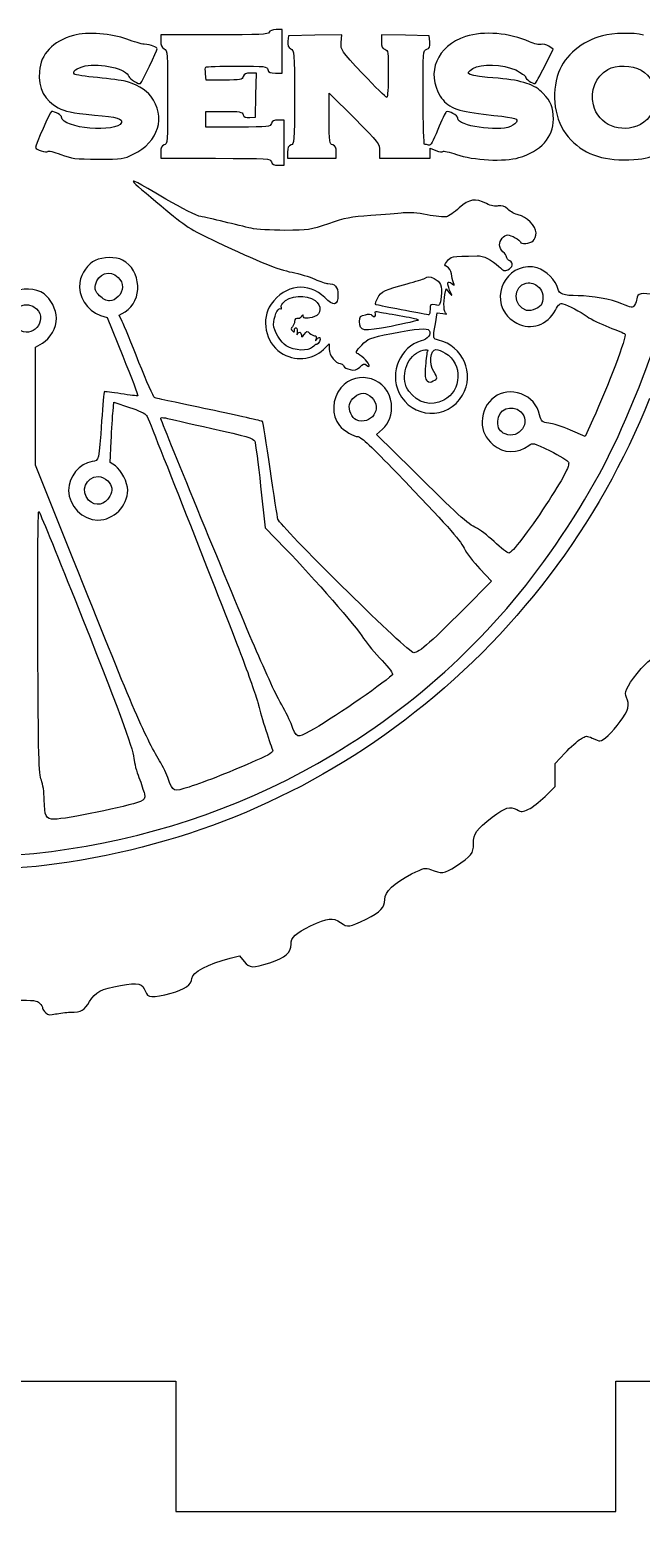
# Model space of a CAD drawing. Extents: x 12 to 317, y 11 to 186.
# Drawn here: x 170.15 to 184.26, y 100.27 to 134.41 of the extents above; entities that cross this region are included whole.
import ezdxf

# ---------------------------------------------------------------- set-up
doc = ezdxf.new("R2010")
doc.units = 0
doc.layers.get('0').update_dxf_attribs({"linetype": 'CONTINUOUS'})

msp = doc.modelspace()

# ---------------------------------------------------------------- linework, layer by layer
at = {"color": 0}
for p, q in [((174.414732, 134.288727), (173.176531, 134.288727)), ((173.176531, 134.288727), (173.176531, 134.148478)), ((175.981517, 134.408941), (175.841267, 134.408941)), ((175.981517, 133.908051), (175.981517, 134.408941)), ((176.121766, 134.268692), (176.109745, 134.140463)), ((176.734856, 134.280713), (176.121766, 134.268692)), ((177.351953, 134.292735), (176.734856, 134.280713)), ((177.339932, 134.112414), (177.351953, 134.292735)), ((178.81856, 134.280713), (178.265577, 134.292735)), ((178.265577, 134.292735), (178.265577, 134.132449)), ((179.367535, 134.268692), (178.81856, 134.280713)), ((179.379557, 134.124435), (179.367535, 134.268692)), ((175.981517, 133.40716), (175.981517, 133.908051)), ((182.032271, 133.563438), (182.22862, 133.960143)), ((182.22862, 133.960143), (182.128442, 134.028264)), ((174.226398, 133.246876), (174.210369, 133.387125)), ((174.639131, 133.246876), (174.226398, 133.246876)), ((175.384455, 133.40716), (175.244206, 133.40716)), ((175.372434, 132.902263), (175.384455, 133.40716)), ((175.825239, 133.40716), (175.981517, 133.40716)), ((175.360413, 132.393359), (175.372434, 132.902263)), ((177.06344, 132.361301), (177.06344, 132.946341)), ((177.06344, 132.946341), (177.644472, 132.365308)), ((174.218383, 132.345273), (174.218383, 132.525594)), ((174.218383, 132.525594), (174.635124, 132.525594)), ((174.218383, 132.164953), (174.218383, 132.345273)), ((174.963708, 132.164953), (174.218383, 132.164953)), ((175.232185, 132.385344), (175.360413, 132.393359)), ((176.021588, 132.325237), (175.885346, 132.325237)), ((176.021588, 131.804312), (176.021588, 132.325237)), ((176.021588, 131.283385), (176.021588, 131.804312)), ((173.176531, 131.587927), (173.176531, 131.443671)), ((173.176531, 131.443671), (174.442782, 131.443671)), ((176.101731, 131.587927), (176.101731, 131.443671)), ((176.101731, 131.443671), (176.662728, 131.443671)), ((176.662728, 131.443671), (177.223725, 131.443671)), ((177.223725, 131.443671), (177.223725, 131.587927)), ((178.225505, 131.615976), (178.225505, 131.443671)), ((178.225505, 131.443671), (178.806538, 131.443671)), ((178.806538, 131.443671), (179.387571, 131.443671)), ((179.387571, 131.559877), (179.387571, 131.680091)), ((179.387571, 131.680091), (179.523813, 131.623991)), ((179.387571, 131.443671), (179.387571, 131.559877)), ((175.885346, 131.283385), (176.021588, 131.283385)), ((179.732184, 128.310101), (179.756226, 128.434322)), ((179.756226, 128.434322), (179.832361, 128.346165)), ((171.790067, 127.825239), (171.942338, 127.773146)), ((171.942338, 127.773146), (172.302979, 126.883565)), ((172.214822, 127.829246), (172.355071, 127.909389)), ((172.290958, 127.684989), (172.214822, 127.829246)), ((179.511792, 127.62889), (179.55587, 127.885346)), ((179.55587, 127.885346), (179.684098, 127.86531)), ((170.291403, 127.095942), (170.447681, 127.184099)), ((170.291403, 125.733521), (170.291403, 127.095942)), ((176.927198, 127.039843), (177.06344, 127.172078)), ((177.06344, 127.172078), (177.06344, 127.04385)), ((170.291403, 124.3711), (170.291403, 125.733521)), ((172.07858, 125.621322), (172.098616, 125.825685)), ((172.098616, 125.825685), (172.459257, 125.705471)), ((183.142244, 125.424972), (182.961924, 125.036282)), ((178.153377, 125.084368), (178.28962, 125.200574)), ((178.982851, 124.262907), (178.153377, 125.084368)), ((182.961924, 125.036282), (182.625326, 125.180539)), ((172.014466, 124.43922), (172.034501, 124.924082)), ((171.148928, 122.227289), (170.291403, 124.3711)), ((172.130672, 124.355071), (172.014466, 124.43922)), ((175.480626, 123.890245), (175.588819, 122.928536)), ((175.588819, 122.928536), (176.057652, 122.447681)), ((180.537615, 121.982855), (180.806092, 121.702356)), ((180.806092, 121.702356), (180.164953, 121.05721)), ((182.272699, 117.502892), (182.501105, 117.743319)), ((182.272699, 117.238422), (182.272699, 117.502892)), ((182.272699, 116.969945), (182.272699, 117.238422)), ((182.040286, 116.741539), (182.272699, 116.969945)), ((174.775373, 113.014915), (174.991758, 113.067008)), ((174.991758, 113.067008), (175.09995, 112.93878))]:
    msp.add_line(p, q, dxfattribs=at)
at = {"color": 7}
for p, q in [((163.673431, 103.268968), (173.523357, 103.268968)), ((173.523357, 103.268968), (173.523357, 100.26899)), ((183.673283, 100.26899), (183.673283, 103.268968)), ((183.673283, 103.268968), (200.023161, 103.268968)), ((173.523357, 100.26899), (183.673283, 100.26899))]:
    msp.add_line(p, q, dxfattribs=at)
at = {"color": 0}
for points in [[(171.168963, 134.276706), (170.684101, 134.140463), (170.40761, 133.847944), (170.37956, 133.447231)], [(172.395142, 134.188549), (172.058544, 134.320784), (171.473505, 134.360855), (171.168963, 134.276706)], [(172.795855, 134.072343), (172.731741, 134.07635), (172.55142, 134.128442), (172.395142, 134.188549)], [(175.676976, 134.348834), (175.65694, 134.296741), (175.47662, 134.288727), (174.414732, 134.288727)], [(175.841267, 134.408941), (175.753111, 134.408941), (175.688997, 134.384898), (175.676976, 134.348834)], [(180.205023, 134.248656), (179.551863, 134.040286), (179.287393, 133.411167), (179.623991, 132.87822)], [(181.683652, 134.128442), (181.214818, 134.336813), (180.633786, 134.384898), (180.205023, 134.248656)], [(183.366643, 134.268692), (182.881782, 134.136457), (182.505112, 133.823901), (182.352841, 133.419181)], [(184.312324, 134.28472), (184.063882, 134.344827), (183.615085, 134.332805), (183.366643, 134.268692)], [(172.711705, 133.17074), (172.747769, 133.210812), (173.096389, 133.932094), (173.096389, 133.96415)], [(173.096389, 133.96415), (173.096389, 134.012236), (172.956139, 134.060321), (172.795855, 134.072343)], [(173.176531, 134.148478), (173.176531, 134.052307), (173.200574, 134.000214), (173.256674, 133.968158)], [(173.256674, 133.968158), (173.332809, 133.928086), (173.336816, 133.884008), (173.336816, 132.850171)], [(176.109745, 134.140463), (176.101731, 134.044292), (176.117759, 134.004222), (176.177866, 133.968158)], [(176.177866, 133.968158), (176.258009, 133.928086), (176.262015, 133.896029), (176.262015, 132.850171)], [(177.840822, 133.391132), (177.32791, 133.932094), (177.32791, 133.932094), (177.339932, 134.112414)], [(178.265577, 134.132449), (178.265577, 134.012236), (178.281605, 133.972164), (178.345719, 133.956136)], [(178.345719, 133.956136), (178.421855, 133.9361), (178.425861, 133.900036), (178.425861, 133.391132)], [(179.227286, 132.850171), (179.227286, 133.912057), (179.227286, 133.9361), (179.311436, 133.956136)], [(179.311436, 133.956136), (179.375549, 133.976172), (179.387571, 134.004222), (179.379557, 134.124435)], [(181.952129, 134.068335), (181.908051, 134.056314), (181.787837, 134.080357), (181.683652, 134.128442)], [(182.128442, 134.028264), (182.072343, 134.064329), (181.996207, 134.080357), (181.952129, 134.068335)], [(171.188998, 133.379111), (171.124885, 133.443224), (171.22907, 133.523367), (171.433433, 133.571453)], [(171.433433, 133.571453), (171.78606, 133.651595), (172.395142, 133.503331), (172.443228, 133.331025)], [(174.210369, 133.387125), (174.202355, 133.467267), (174.202355, 133.539395), (174.214376, 133.54741)], [(174.214376, 133.54741), (174.22239, 133.559431), (174.546967, 133.567445), (174.931651, 133.567445)], [(174.931651, 133.567445), (175.592826, 133.567445), (175.62889, 133.563438), (175.648925, 133.487303)], [(175.648925, 133.487303), (175.664954, 133.423189), (175.705026, 133.40716), (175.825239, 133.40716)], [(180.96237, 133.286946), (180.221052, 133.351061), (180.164953, 133.375103), (180.37733, 133.515352)], [(180.37733, 133.515352), (180.55765, 133.631559), (181.070562, 133.611523), (181.363082, 133.479288)], [(181.81188, 133.166733), (181.823901, 133.166733), (181.920072, 133.347053), (182.032271, 133.563438)], [(183.154266, 132.677864), (183.07813, 133.006448), (183.202351, 133.314996), (183.490864, 133.49131)], [(183.490864, 133.49131), (183.671184, 133.599502), (184.047854, 133.595495), (184.256224, 133.475282)], [(170.37956, 133.447231), (170.35151, 133.05854), (170.503781, 132.762014), (170.808322, 132.609743)], [(171.721946, 133.302975), (171.441447, 133.331025), (171.20102, 133.367089), (171.188998, 133.379111)], [(172.355071, 133.222833), (172.28695, 133.238861), (172.002445, 133.274925), (171.721946, 133.302975)], [(172.948125, 132.87822), (172.847947, 133.014462), (172.563442, 133.178754), (172.355071, 133.222833)], [(172.443228, 133.331025), (172.459257, 133.262904), (172.675641, 133.134676), (172.711705, 133.17074)], [(175.079915, 133.327018), (175.055872, 133.25489), (175.019808, 133.246876), (174.639131, 133.246876)], [(175.244206, 133.40716), (175.140021, 133.40716), (175.09995, 133.387125), (175.079915, 133.327018)], [(178.389797, 132.846163), (178.369762, 132.846163), (178.12132, 133.090598), (177.840822, 133.391132)], [(178.425861, 133.391132), (178.425861, 133.090598), (178.409833, 132.846163), (178.389797, 132.846163)], [(182.000214, 132.938327), (181.799859, 133.14269), (181.523367, 133.238861), (180.96237, 133.286946)], [(181.363082, 133.479288), (181.487303, 133.419181), (181.591488, 133.347053), (181.591488, 133.314996)], [(181.591488, 133.314996), (181.591488, 133.270918), (181.743758, 133.166733), (181.81188, 133.166733)], [(182.352841, 133.419181), (182.168514, 132.93432), (182.260677, 132.297188), (182.573233, 131.936547)], [(184.256224, 133.475282), (184.709029, 133.222833), (184.701015, 132.465487), (184.240196, 132.225059)], [(172.543406, 131.535834), (173.132453, 131.824347), (173.304759, 132.397365), (172.948125, 132.87822)], [(173.336816, 132.850171), (173.336816, 131.808318), (173.332809, 131.772254), (173.256674, 131.752219)], [(176.262015, 132.850171), (176.262015, 131.808318), (176.258009, 131.772254), (176.181873, 131.752219)], [(179.26335, 131.76424), (179.243314, 131.76424), (179.227286, 132.217045), (179.227286, 132.850171)], [(179.623991, 132.87822), (179.788283, 132.617757), (179.992646, 132.533608), (180.617757, 132.461479)], [(182.232628, 132.34928), (182.232628, 132.621765), (182.180535, 132.749992), (182.000214, 132.938327)], [(170.656052, 132.525594), (170.628002, 132.525594), (170.291403, 131.756226), (170.291403, 131.692112)], [(170.892472, 132.389351), (170.892472, 132.437437), (170.744208, 132.525594), (170.656052, 132.525594)], [(170.808322, 132.609743), (170.99265, 132.517579), (171.088821, 132.497543), (171.649818, 132.441444)], [(174.635124, 132.525594), (175.011793, 132.525594), (175.055872, 132.517579), (175.079915, 132.449458)], [(179.760233, 132.513572), (179.740198, 132.501551), (179.656048, 132.317223), (179.567891, 132.104846)], [(180.02871, 132.365308), (180.02871, 132.437437), (179.82034, 132.549636), (179.760233, 132.513572)], [(184.240196, 132.225059), (183.791398, 131.996653), (183.266465, 132.213038), (183.154266, 132.677864)], [(172.270921, 132.269138), (172.174751, 132.020696), (170.892472, 132.132895), (170.892472, 132.389351)], [(171.649818, 132.441444), (172.174751, 132.393359), (172.302979, 132.357294), (172.270921, 132.269138)], [(175.729068, 132.245095), (175.709032, 132.168959), (175.672968, 132.164953), (174.963708, 132.164953)], [(175.079915, 132.449458), (175.095943, 132.393359), (175.136014, 132.37733), (175.232185, 132.385344)], [(175.885346, 132.325237), (175.785168, 132.325237), (175.745096, 132.305202), (175.729068, 132.245095)], [(177.143582, 131.752219), (177.067447, 131.772254), (177.06344, 131.808318), (177.06344, 132.361301)], [(177.644472, 132.365308), (178.209477, 131.800304), (178.225505, 131.780269), (178.225505, 131.615976)], [(181.242868, 132.176974), (180.938327, 132.052753), (180.02871, 132.188995), (180.02871, 132.365308)], [(180.617757, 132.461479), (181.335032, 132.381337), (181.391132, 132.369316), (181.391132, 132.301194)], [(181.391132, 132.301194), (181.391132, 132.269138), (181.323011, 132.213038), (181.242868, 132.176974)], [(181.439218, 131.459699), (181.944115, 131.603955), (182.232628, 131.928532), (182.232628, 132.34928)], [(179.567891, 132.104846), (179.455692, 131.828354), (179.399592, 131.728176), (179.355514, 131.744205)], [(182.573233, 131.936547), (182.901817, 131.551863), (183.3426, 131.38757), (183.971719, 131.411613)], [(170.291403, 131.692112), (170.291403, 131.644026), (170.543852, 131.559877), (170.571902, 131.603955)], [(170.571902, 131.603955), (170.583923, 131.623991), (170.712151, 131.595941), (170.872436, 131.531827)], [(170.872436, 131.531827), (171.128892, 131.435656), (171.20102, 131.427642), (171.733967, 131.423634)], [(171.733967, 131.423634), (172.290958, 131.423634), (172.323014, 131.427642), (172.543406, 131.535834)], [(173.256674, 131.752219), (173.196567, 131.73619), (173.176531, 131.696119), (173.176531, 131.587927)], [(174.442782, 131.443671), (175.672968, 131.443671), (175.709032, 131.439663), (175.729068, 131.363528)], [(176.181873, 131.752219), (176.121766, 131.73619), (176.101731, 131.696119), (176.101731, 131.587927)], [(177.223725, 131.587927), (177.223725, 131.696119), (177.203689, 131.73619), (177.143582, 131.752219)], [(179.355514, 131.744205), (179.327464, 131.756226), (179.283386, 131.76424), (179.26335, 131.76424)], [(179.523813, 131.623991), (179.599949, 131.591934), (179.672077, 131.579912), (179.684098, 131.599948)], [(179.684098, 131.599948), (179.696119, 131.619984), (179.840376, 131.587927), (179.996654, 131.531827)], [(179.996654, 131.531827), (180.381337, 131.399592), (181.102619, 131.359521), (181.439218, 131.459699)], [(183.971719, 131.411613), (184.320338, 131.423634), (184.412502, 131.443671), (184.636901, 131.547856)], [(175.729068, 131.363528), (175.745096, 131.303421), (175.785168, 131.283385), (175.885346, 131.283385)], [(173.296745, 130.506004), (172.599506, 130.910723), (172.507342, 130.962816), (172.547413, 130.898702)], [(172.547413, 130.898702), (172.559434, 130.874659), (172.847947, 130.626218), (173.188553, 130.345719)], [(174.098169, 130.101284), (174.018027, 130.113306), (173.657386, 130.293626), (173.296745, 130.506004)], [(180.689886, 130.401818), (180.433429, 130.534053), (180.29318, 130.510011), (180.060767, 130.301641)], [(173.188553, 130.345719), (173.773592, 129.860857), (173.84572, 129.812771), (174.462818, 129.520252)], [(174.639131, 129.98107), (174.418739, 130.033163), (174.174305, 130.089263), (174.098169, 130.101284)], [(178.025149, 130.125327), (177.556316, 130.09327), (177.424081, 130.069227), (177.043404, 129.936992)], [(178.770474, 130.185434), (178.658275, 130.169406), (178.321676, 130.141356), (178.025149, 130.125327)], [(179.31945, 130.141356), (179.095051, 130.185434), (178.902709, 130.201462), (178.770474, 130.185434)], [(179.76424, 130.097278), (179.712147, 130.085256), (179.511792, 130.105292), (179.31945, 130.141356)], [(180.060767, 130.301641), (179.948568, 130.201462), (179.816333, 130.109299), (179.76424, 130.097278)], [(180.96237, 130.345719), (180.886235, 130.32969), (180.798078, 130.345719), (180.689886, 130.401818)], [(181.182762, 130.269583), (181.102619, 130.345719), (181.050527, 130.365754), (180.96237, 130.345719)], [(181.423189, 130.141356), (181.351061, 130.157384), (181.242868, 130.213484), (181.182762, 130.269583)], [(181.831915, 129.728622), (181.831915, 129.880893), (181.611523, 130.101284), (181.423189, 130.141356)], [(175.260235, 129.832807), (175.140021, 129.860857), (174.859523, 129.928978), (174.639131, 129.98107)], [(176.041624, 129.784722), (175.725061, 129.784722), (175.384455, 129.804757), (175.260235, 129.832807)], [(177.043404, 129.936992), (176.614642, 129.788729), (176.586592, 129.784722), (176.041624, 129.784722)], [(174.462818, 129.520252), (175.456584, 129.051419), (175.869317, 128.883119), (176.205916, 128.819005)], [(180.99042, 129.45213), (180.99042, 129.548301), (181.098612, 129.680536), (181.178754, 129.680536)], [(181.070562, 129.291846), (181.026484, 129.32791), (180.99042, 129.400038), (180.99042, 129.45213)], [(181.178754, 129.680536), (181.246876, 129.680536), (181.471274, 129.556316), (181.471274, 129.516245)], [(181.471274, 129.516245), (181.471274, 129.456138), (181.69968, 129.476173), (181.767801, 129.544295)], [(181.767801, 129.544295), (181.803865, 129.576351), (181.831915, 129.660501), (181.831915, 129.728622)], [(171.665846, 129.091489), (171.501554, 129.015355), (171.349284, 128.79897), (171.309212, 128.586592)], [(172.294964, 129.099504), (172.142694, 129.179646), (171.84216, 129.175639), (171.665846, 129.091489)], [(172.355071, 127.909389), (172.771812, 128.15783), (172.735748, 128.871098), (172.294964, 129.099504)], [(179.784276, 128.943226), (179.712147, 128.97929), (179.712147, 128.983297), (179.788283, 129.079468)], [(179.788283, 129.079468), (179.864419, 129.183654), (179.856404, 129.179646), (180.477508, 129.199682)], [(180.477508, 129.199682), (180.61375, 129.203689), (180.814107, 129.103511), (180.974391, 128.95124)], [(181.859965, 128.919184), (181.25489, 129.087483), (180.774035, 128.39425), (181.126662, 127.86531)], [(181.150705, 129.171632), (181.150705, 129.199682), (181.114641, 129.251774), (181.070562, 129.291846)], [(181.230847, 129.079468), (181.186769, 129.103511), (181.150705, 129.143582), (181.150705, 129.171632)], [(181.182762, 128.875105), (181.298968, 128.935212), (181.319004, 129.031383), (181.230847, 129.079468)], [(171.669853, 128.530492), (171.721946, 128.790955), (172.010459, 128.887126), (172.194787, 128.698792)], [(176.205916, 128.819005), (176.374215, 128.786949), (176.610635, 128.71482), (176.730848, 128.65872)], [(179.26335, 128.678756), (179.3475, 128.726842), (179.367535, 128.726842), (179.479735, 128.674749)], [(179.880447, 128.782941), (179.868425, 128.855069), (179.828354, 128.927198), (179.784276, 128.943226)], [(179.928532, 128.578578), (179.912504, 128.622656), (179.888461, 128.71482), (179.880447, 128.782941)], [(180.974391, 128.95124), (181.078577, 128.851062), (181.114641, 128.839041), (181.182762, 128.875105)], [(182.336813, 128.442336), (182.300749, 128.618649), (182.060321, 128.863083), (181.859965, 128.919184)], [(170.487753, 128.318115), (170.295411, 128.458364), (169.962819, 128.470386), (169.754449, 128.350172)], [(171.309212, 128.586592), (171.25712, 128.282051), (171.473505, 127.933432), (171.790067, 127.825239)], [(171.766024, 128.278044), (171.665846, 128.382229), (171.649818, 128.4223), (171.669853, 128.530492)], [(172.294964, 128.4784), (172.294964, 128.322122), (172.138686, 128.15783), (171.99443, 128.15783)], [(172.194787, 128.698792), (172.2589, 128.638685), (172.294964, 128.554535), (172.294964, 128.4784)], [(176.959254, 128.233966), (176.586592, 128.606628), (176.041624, 128.538506), (175.721054, 128.081695)], [(176.730848, 128.65872), (176.85507, 128.602621), (176.987305, 128.558543), (177.031383, 128.558543)], [(177.031383, 128.558543), (177.195675, 128.558543), (177.263796, 128.486414), (177.263796, 128.298079)], [(178.17742, 128.217937), (178.253555, 128.374215), (178.35774, 128.426308), (178.862638, 128.554535)], [(178.862638, 128.554535), (179.050972, 128.602621), (179.231293, 128.65872), (179.26335, 128.678756)], [(179.479735, 128.674749), (179.632005, 128.606628), (179.672077, 128.502442), (179.644027, 128.262015)], [(179.840376, 128.406271), (179.768248, 128.574571), (179.788283, 128.638685), (179.896475, 128.554535)], [(179.832361, 128.346165), (179.908497, 128.258008), (179.908497, 128.258008), (179.840376, 128.406271)], [(179.896475, 128.554535), (179.956582, 128.502442), (179.96059, 128.50645), (179.928532, 128.578578)], [(181.615531, 127.941446), (181.302975, 128.017581), (181.294961, 128.518471), (181.607517, 128.566557)], [(181.607517, 128.566557), (181.723723, 128.586592), (181.795851, 128.562549), (181.904044, 128.466378)], [(181.904044, 128.466378), (181.9922, 128.386236), (182.016243, 128.229958), (181.968158, 128.097723)], [(182.801639, 128.278044), (182.461034, 128.278044), (182.364863, 128.314108), (182.336813, 128.442336)], [(169.786506, 127.725061), (169.73842, 128.021588), (170.095054, 128.193894), (170.311439, 127.97751)], [(170.772258, 127.761125), (170.768251, 127.957474), (170.64403, 128.209923), (170.487753, 128.318115)], [(171.99443, 128.15783), (171.930317, 128.15783), (171.838152, 128.205916), (171.766024, 128.278044)], [(175.721054, 128.081695), (175.484634, 127.745096), (175.592826, 127.200128), (175.941446, 126.971722)], [(175.961481, 128.001552), (175.945453, 128.021588), (175.957474, 128.069673), (175.989531, 128.105737)], [(175.989531, 128.105737), (176.137795, 128.286058), (176.5345, 128.318115), (176.738863, 128.169851)], [(176.738863, 128.169851), (176.891134, 128.053645), (176.887126, 127.853289), (176.726842, 127.797189)], [(177.263796, 128.298079), (177.263796, 128.049638), (177.163618, 128.025595), (176.959254, 128.233966)], [(178.197455, 128.057652), (178.109299, 128.077688), (178.109299, 128.081695), (178.17742, 128.217937)], [(179.359521, 127.837261), (179.327464, 127.837261), (178.345719, 128.025595), (178.197455, 128.057652)], [(179.503778, 128.065667), (179.395585, 128.085702), (179.387571, 128.077688), (179.387571, 127.961481)], [(179.644027, 128.262015), (179.615977, 128.04563), (179.615977, 128.041624), (179.503778, 128.065667)], [(179.760233, 127.86531), (179.704133, 127.885346), (179.692112, 128.109745), (179.732184, 128.310101)], [(181.968158, 128.097723), (181.932094, 128.00556), (181.72773, 127.913395), (181.615531, 127.941446)], [(182.280713, 127.945453), (182.352841, 128.081695), (182.388906, 128.113752), (182.453019, 128.093716)], [(182.453019, 128.093716), (182.581247, 128.053645), (182.84171, 127.917403), (183.014017, 127.797189)], [(183.811433, 128.089709), (183.558985, 128.197902), (183.122209, 128.278044), (182.801639, 128.278044)], [(184.103954, 128.061659), (184.055868, 127.993538), (184.039839, 127.993538), (183.811433, 128.089709)], [(184.156046, 128.205916), (184.156046, 128.165844), (184.132004, 128.101731), (184.103954, 128.061659)], [(184.580801, 128.294073), (184.280267, 128.358186), (184.156046, 128.330137), (184.156046, 128.205916)], [(184.208139, 126.174305), (184.640908, 127.268249), (184.953463, 128.237972), (184.873321, 128.237972)], [(170.311439, 127.97751), (170.591937, 127.701018), (170.19924, 127.260235), (169.894698, 127.508676)], [(170.447681, 127.184099), (170.628002, 127.288284), (170.772258, 127.54474), (170.772258, 127.761125)], [(172.675641, 126.743316), (172.503335, 127.180092), (172.331028, 127.60084), (172.290958, 127.684989)], [(175.781161, 127.612861), (175.781161, 127.773146), (175.873325, 128.001552), (175.929424, 127.981517)], [(175.929424, 127.981517), (175.961481, 127.969496), (175.973502, 127.97751), (175.961481, 128.001552)], [(176.262015, 127.684989), (176.262015, 127.644919), (176.24198, 127.592826), (176.21393, 127.564776)], [(176.366201, 127.753111), (176.286058, 127.765132), (176.262015, 127.749104), (176.262015, 127.684989)], [(176.426308, 127.805203), (176.410279, 127.773146), (176.382229, 127.753111), (176.366201, 127.753111)], [(176.462372, 127.80921), (176.462372, 127.845275), (176.454357, 127.845275), (176.426308, 127.805203)], [(176.726842, 127.797189), (176.570564, 127.74109), (176.462372, 127.745096), (176.462372, 127.80921)], [(177.764686, 127.680983), (177.764686, 127.797189), (177.780715, 127.817224), (177.896921, 127.841267)], [(177.896921, 127.841267), (177.969049, 127.857296), (178.037171, 127.853289), (178.049192, 127.833253)], [(178.049192, 127.833253), (178.085256, 127.769139), (178.153377, 127.793182), (178.129334, 127.861303)], [(178.129334, 127.861303), (178.109299, 127.917403), (178.125327, 127.925417), (178.233519, 127.901374)], [(178.233519, 127.901374), (178.305648, 127.885346), (178.542068, 127.845275), (178.758453, 127.80921)], [(179.119094, 127.717047), (179.103065, 127.701018), (178.81856, 127.636904), (178.493983, 127.572791)], [(178.758453, 127.80921), (178.974837, 127.773146), (179.135122, 127.733075), (179.119094, 127.717047)], [(179.387571, 127.961481), (179.387571, 127.89336), (179.375549, 127.837261), (179.359521, 127.837261)], [(179.684098, 127.86531), (179.752219, 127.853289), (179.784276, 127.853289), (179.760233, 127.86531)], [(181.126662, 127.86531), (181.174748, 127.797189), (181.290954, 127.697011), (181.391132, 127.644919)], [(181.391132, 127.644919), (181.723723, 127.472612), (182.096385, 127.60084), (182.280713, 127.945453)], [(183.014017, 127.797189), (183.102173, 127.733075), (183.326572, 127.624883), (183.514907, 127.552754)], [(176.073681, 127.119985), (175.945453, 127.200128), (175.781161, 127.47662), (175.781161, 127.612861)], [(176.21393, 127.564776), (176.177866, 127.528712), (176.177866, 127.504669), (176.21393, 127.468605)], [(176.21393, 127.468605), (176.249994, 127.432541), (176.262015, 127.436548), (176.262015, 127.492648)], [(176.262015, 127.492648), (176.262015, 127.528712), (176.282051, 127.548748), (176.302087, 127.536726)], [(176.302087, 127.536726), (176.326129, 127.520698), (176.334143, 127.472612), (176.322122, 127.424527)], [(176.322122, 127.424527), (176.314108, 127.376441), (176.314108, 127.360413), (176.326129, 127.388463)], [(176.326129, 127.388463), (176.358186, 127.460591), (176.4223, 127.448569), (176.4223, 127.368427)], [(176.4223, 127.368427), (176.4223, 127.312327), (176.434322, 127.316334), (176.486415, 127.388463)], [(176.486415, 127.388463), (176.542514, 127.468605), (176.554535, 127.472612), (176.606628, 127.416513)], [(176.606628, 127.416513), (176.642692, 127.384455), (176.694784, 127.356406), (176.722834, 127.356406)], [(176.722834, 127.356406), (176.758899, 127.356406), (176.77092, 127.332363), (176.758899, 127.288284)], [(178.493983, 127.572791), (177.8288, 127.444562), (177.764686, 127.456583), (177.764686, 127.680983)], [(177.812771, 127.140021), (177.965043, 127.296299), (177.985078, 127.304313), (178.506004, 127.408498)], [(178.506004, 127.408498), (179.079022, 127.524705), (179.327464, 127.540733), (179.367535, 127.47662)], [(179.367535, 127.47662), (179.423635, 127.388463), (179.339485, 127.276263), (179.183207, 127.236192)], [(179.579912, 127.256228), (179.451685, 127.288284), (179.451685, 127.284278), (179.511792, 127.62889)], [(183.883562, 127.400484), (183.935655, 127.356406), (183.490864, 126.178312), (183.142244, 125.424972)], [(183.514907, 127.552754), (183.703241, 127.480626), (183.867534, 127.412505), (183.883562, 127.400484)], [(175.941446, 126.971722), (176.262015, 126.759344), (176.666735, 126.787394), (176.927198, 127.039843)], [(176.678756, 127.095942), (176.574571, 126.991758), (176.262015, 127.007786), (176.073681, 127.119985)], [(176.774927, 127.156049), (176.754891, 127.156049), (176.710813, 127.128), (176.678756, 127.095942)], [(176.758899, 127.288284), (176.738863, 127.228178), (176.74287, 127.228178), (176.778934, 127.276263)], [(176.843048, 127.312327), (176.875105, 127.276263), (176.823013, 127.156049), (176.774927, 127.156049)], [(176.778934, 127.276263), (176.79897, 127.30832), (176.831027, 127.324348), (176.843048, 127.312327)], [(177.06344, 127.04385), (177.06344, 126.903601), (177.211703, 126.715266), (177.315889, 126.715266)], [(177.728622, 126.935658), (177.664508, 126.971722), (177.672522, 126.991758), (177.812771, 127.140021)], [(179.183207, 127.236192), (178.70636, 127.107964), (178.445897, 126.506895), (178.670296, 126.046077)], [(179.075015, 126.955693), (179.211257, 127.039843), (179.371543, 127.063886), (179.327464, 126.995765)], [(179.47172, 126.530938), (179.363528, 126.707252), (179.395585, 127.035836), (179.523813, 127.035836)], [(179.523813, 127.035836), (179.567891, 127.035836), (179.668069, 126.999772), (179.740198, 126.955693)], [(180.136903, 125.98597), (180.429423, 126.478846), (180.148924, 127.115979), (179.579912, 127.256228)], [(172.302979, 126.883565), (172.503335, 126.394697), (172.659613, 125.981963), (172.647591, 125.973949)], [(173.036282, 125.92987), (173.008232, 125.937885), (172.847947, 126.30654), (172.675641, 126.743316)], [(177.315889, 126.715266), (177.347946, 126.715266), (177.38401, 126.691223), (177.396031, 126.659167)], [(177.985078, 126.671188), (177.985078, 126.72328), (177.840822, 126.871544), (177.728622, 126.935658)], [(177.768693, 126.635124), (177.844829, 126.711259), (177.872878, 126.719273), (177.924971, 126.675195)], [(177.924971, 126.675195), (177.969049, 126.639131), (177.985078, 126.639131), (177.985078, 126.671188)], [(178.898702, 126.078134), (178.710367, 126.330582), (178.802531, 126.787394), (179.075015, 126.955693)], [(179.283386, 126.663173), (179.26335, 126.430761), (179.271364, 126.358632), (179.31945, 126.318561)], [(179.327464, 126.995765), (179.315442, 126.975729), (179.295407, 126.827466), (179.283386, 126.663173)], [(179.740198, 126.955693), (180.144917, 126.707252), (180.124881, 126.086148), (179.704133, 125.87377)], [(178.497989, 125.793628), (178.44189, 126.37466), (177.708587, 126.603066), (177.331917, 126.158276)], [(177.396031, 126.659167), (177.408052, 126.627109), (177.476173, 126.591045), (177.544295, 126.575017)], [(177.544295, 126.575017), (177.644472, 126.550974), (177.692558, 126.567002), (177.768693, 126.635124)], [(179.31945, 126.318561), (179.367535, 126.282497), (179.403599, 126.27849), (179.463706, 126.314554)], [(179.463706, 126.314554), (179.567891, 126.366646), (179.567891, 126.37466), (179.47172, 126.530938)], [(171.874216, 126.066112), (171.866202, 126.058098), (171.838152, 125.753557), (171.81411, 125.392916)], [(172.2589, 126.018027), (172.054537, 126.054091), (171.882231, 126.074126), (171.874216, 126.066112)], [(172.647591, 125.973949), (172.639577, 125.965934), (172.463263, 125.98597), (172.2589, 126.018027)], [(177.331917, 126.158276), (177.123547, 125.909835), (177.111526, 125.517137), (177.29986, 125.284723)], [(177.528266, 125.773592), (177.560323, 125.901821), (177.724615, 126.034056), (177.852843, 126.034056)], [(177.852843, 126.034056), (177.904936, 126.034056), (177.993092, 125.989977), (178.045185, 125.933877)], [(178.670296, 126.046077), (178.962816, 125.441001), (179.796297, 125.404937), (180.136903, 125.98597)], [(179.704133, 125.87377), (179.411613, 125.7215), (179.103065, 125.801642), (178.898702, 126.078134)], [(181.49131, 126.018027), (181.042513, 126.186326), (180.589707, 125.861749), (180.589707, 125.37288)], [(181.916065, 125.533165), (181.859965, 125.765578), (181.707694, 125.933877), (181.49131, 126.018027)], [(182.412948, 122.72818), (183.202351, 123.914288), (183.659163, 124.78784), (184.208139, 126.174305)], [(172.459257, 125.705471), (172.655605, 125.641357), (172.831919, 125.557208), (172.851954, 125.521143)], [(174.294518, 125.657386), (173.625329, 125.797635), (173.060325, 125.917849), (173.036282, 125.92987)], [(175.524705, 125.380894), (175.51669, 125.392916), (174.959701, 125.517137), (174.294518, 125.657386)], [(177.684544, 125.416959), (177.588373, 125.45703), (177.500216, 125.657386), (177.528266, 125.773592)], [(178.045185, 125.933877), (178.301641, 125.681429), (178.029156, 125.284723), (177.684544, 125.416959)], [(178.28962, 125.200574), (178.449904, 125.34483), (178.522032, 125.54118), (178.497989, 125.793628)], [(184.448566, 125.913842), (183.294515, 122.996656), (181.323011, 120.404049), (178.806538, 118.500665)], [(180.950348, 125.388908), (180.950348, 125.657386), (181.270918, 125.793628), (181.479288, 125.605293)], [(171.81411, 125.392916), (171.749996, 124.455249), (171.75801, 124.487306), (171.593718, 124.459257)], [(172.034501, 124.924082), (172.046523, 125.19256), (172.066558, 125.505115), (172.07858, 125.621322)], [(172.851954, 125.521143), (172.920075, 125.384902), (174.739309, 120.776711), (175.051865, 119.943229)], [(173.176531, 125.45703), (173.176531, 125.473058), (173.224617, 125.473058), (173.288731, 125.461037)], [(175.288284, 120.315892), (174.739309, 121.614199), (173.176531, 125.416959), (173.176531, 125.45703)], [(173.288731, 125.461037), (173.348838, 125.445009), (173.829692, 125.336816), (174.354625, 125.220609)], [(175.701018, 124.28695), (175.616869, 124.875997), (175.536727, 125.368873), (175.524705, 125.380894)], [(180.589707, 125.37288), (180.589707, 125.152488), (180.661835, 125.004225), (180.842156, 124.84394)], [(181.122655, 125.092382), (180.99042, 125.148481), (180.950348, 125.220609), (180.950348, 125.388908)], [(181.479288, 125.605293), (181.735744, 125.376887), (181.447232, 124.956139), (181.122655, 125.092382)], [(182.124436, 125.34483), (181.968158, 125.360859), (181.956136, 125.37288), (181.916065, 125.533165)], [(182.625326, 125.180539), (182.440998, 125.260681), (182.216599, 125.332809), (182.124436, 125.34483)], [(174.354625, 125.220609), (175.144028, 125.044296), (175.320342, 124.992203), (175.344385, 124.92809)], [(177.29986, 125.284723), (177.396031, 125.168517), (177.624437, 125.032275), (177.732629, 125.032275)], [(177.732629, 125.032275), (177.788729, 125.032275), (178.061214, 124.775819), (178.614196, 124.2028)], [(175.344385, 124.92809), (175.36442, 124.888018), (175.424527, 124.419185), (175.480626, 123.890245)], [(180.842156, 124.84394), (181.070562, 124.643584), (181.423189, 124.63557), (181.663616, 124.823904)], [(181.663616, 124.823904), (181.759787, 124.896032), (181.763795, 124.896032), (182.156492, 124.70369)], [(182.156492, 124.70369), (182.376884, 124.595498), (182.569226, 124.479292), (182.581247, 124.443228)], [(171.593718, 124.459257), (171.297191, 124.411171), (171.056763, 124.110637), (171.052757, 123.794074)], [(172.415178, 123.798081), (172.415178, 123.974394), (172.270921, 124.254893), (172.130672, 124.355071)], [(175.881339, 123.128891), (175.869317, 123.17297), (175.789175, 123.693896), (175.701018, 124.28695)], [(182.581247, 124.443228), (182.613304, 124.359078), (182.461034, 124.070565), (182.060321, 123.457476)], [(171.513575, 123.569675), (171.313219, 123.766024), (171.453469, 124.110637), (171.733967, 124.110637)], [(171.733967, 124.110637), (171.810103, 124.110637), (171.894252, 124.074573), (171.954359, 124.010459)], [(171.954359, 124.010459), (172.062552, 123.906274), (172.07858, 123.794074), (172.006451, 123.657832)], [(178.614196, 124.2028), (179.772254, 122.996656), (180.064774, 122.67208), (180.172967, 122.459702)], [(180.453466, 122.928536), (180.277152, 123.004671), (179.996654, 123.25712), (178.982851, 124.262907)], [(171.052757, 123.794074), (171.052757, 123.43744), (171.377334, 123.108856), (171.72996, 123.108856)], [(172.006451, 123.657832), (171.898259, 123.449462), (171.67386, 123.40939), (171.513575, 123.569675)], [(171.72996, 123.108856), (172.094608, 123.108856), (172.415178, 123.433433), (172.415178, 123.798081)], [(170.343496, 120.295856), (170.335481, 121.950798), (170.347503, 123.309212), (170.363532, 123.309212)], [(170.363532, 123.309212), (170.37956, 123.309212), (170.756229, 122.391581), (171.20102, 121.273594)], [(182.060321, 123.457476), (181.655602, 122.840379), (181.278932, 122.347503), (181.202797, 122.347503)], [(178.994873, 120.059436), (178.722389, 120.207699), (175.92141, 122.968607), (175.881339, 123.128891)], [(180.866199, 122.611973), (180.713928, 122.756229), (180.525594, 122.900485), (180.453466, 122.928536)], [(177.143582, 117.707255), (179.287393, 118.997549), (181.022476, 120.648483), (182.412948, 122.72818)], [(181.202797, 122.347503), (181.174748, 122.347503), (181.022476, 122.467716), (180.866199, 122.611973)], [(173.148481, 117.562999), (172.823904, 118.095946), (172.467271, 118.921413), (171.148928, 122.227289)], [(176.057652, 122.447681), (176.702799, 121.778492), (177.688551, 120.648483), (177.85685, 120.384013)], [(180.172967, 122.459702), (180.22506, 122.35151), (180.389351, 122.139133), (180.537615, 121.982855)], [(171.20102, 121.273594), (172.210815, 118.7451), (172.531385, 117.875554), (172.555428, 117.619099)], [(180.164953, 121.05721), (179.3475, 120.235749), (179.08303, 120.011351), (178.994873, 120.059436)], [(170.423638, 117.118208), (170.363532, 117.262465), (170.355518, 117.591049), (170.343496, 120.295856)], [(175.933432, 118.913399), (175.841267, 119.06567), (175.552755, 119.698795), (175.288284, 120.315892)], [(177.85685, 120.384013), (177.936993, 120.2638), (178.125327, 120.031386), (178.281605, 119.871101)], [(175.051865, 119.943229), (175.232185, 119.470389), (175.396477, 118.993541), (175.42052, 118.881342)], [(178.281605, 119.871101), (178.445897, 119.702802), (178.546075, 119.56656), (178.522032, 119.546524)], [(184.16406, 119.574574), (184.424523, 119.899151), (184.560766, 119.987308), (184.729065, 119.939223)], [(178.522032, 119.546524), (178.221498, 119.278047), (177.087483, 118.500665), (176.61865, 118.24421)], [(183.915619, 119.021591), (183.859519, 119.129784), (183.919626, 119.266026), (184.16406, 119.574574)], [(175.42052, 118.881342), (175.460591, 118.705029), (175.68499, 117.991761), (175.757118, 117.815447)], [(176.181873, 118.420523), (176.133788, 118.540737), (176.021588, 118.765135), (175.933432, 118.913399)], [(183.775369, 118.464601), (183.959697, 118.713043), (183.999769, 118.865314), (183.915619, 119.021591)], [(178.806538, 118.500665), (176.366201, 116.653382), (173.585258, 115.531388), (170.491759, 115.146704)], [(176.61865, 118.24421), (176.314108, 118.079917), (176.318115, 118.075911), (176.181873, 118.420523)], [(182.861746, 118.063889), (182.989974, 118.144032), (183.001995, 118.144032), (183.130223, 118.083925)], [(183.306536, 118.019811), (183.378664, 118.019811), (183.587035, 118.21616), (183.775369, 118.464601)], [(175.757118, 117.815447), (175.781161, 117.763355), (175.701018, 117.711262), (175.372434, 117.567006)], [(182.501105, 117.743319), (182.625326, 117.875554), (182.789617, 118.019811), (182.861746, 118.063889)], [(183.130223, 118.083925), (183.206359, 118.047861), (183.286501, 118.019811), (183.306536, 118.019811)], [(164.621326, 115.8199), (168.808768, 114.774042), (173.420966, 115.467274), (177.143582, 117.707255)], [(172.555428, 117.619099), (172.567449, 117.510907), (172.619541, 117.31055), (172.675641, 117.174308)], [(173.356852, 117.134237), (173.320788, 117.242429), (173.228624, 117.434771), (173.148481, 117.562999)], [(175.372434, 117.567006), (174.843494, 117.330586), (174.214376, 117.082144), (173.829692, 116.957924)], [(170.491759, 116.665404), (170.487753, 116.841717), (170.46371, 117.022037), (170.423638, 117.118208)], [(172.675641, 117.174308), (172.727733, 117.038066), (172.783834, 116.869767), (172.799862, 116.797639)], [(173.829692, 116.957924), (173.477065, 116.841717), (173.453023, 116.849731), (173.356852, 117.134237)], [(172.799862, 116.797639), (172.819898, 116.685439), (172.807876, 116.665404), (172.707698, 116.625332)], [(170.724173, 116.216606), (170.531831, 116.216606), (170.491759, 116.288734), (170.491759, 116.665404)], [(172.707698, 116.625332), (172.415178, 116.509126), (170.996657, 116.216606), (170.724173, 116.216606)], [(180.822121, 116.260684), (181.134676, 116.497104), (181.222833, 116.525155), (181.387125, 116.436998)], [(181.387125, 116.436998), (181.503331, 116.376891), (181.523367, 116.380898), (181.659609, 116.445012)], [(181.659609, 116.445012), (181.739752, 116.481076), (181.912058, 116.617318), (182.040286, 116.741539)], [(180.389351, 115.651601), (180.389351, 115.888022), (180.457472, 115.984193), (180.822121, 116.260684)], [(179.976618, 115.130676), (180.345273, 115.371103), (180.389351, 115.423195), (180.389351, 115.651601)], [(170.491759, 115.146704), (169.578135, 115.034505), (167.502446, 115.046526), (166.584815, 115.170747)], [(178.958809, 114.954362), (179.251329, 115.098618), (179.279378, 115.106633), (179.399592, 115.058548)], [(179.399592, 115.058548), (179.652041, 114.954362), (179.716155, 114.962377), (179.976618, 115.130676)], [(178.345719, 114.365315), (178.345719, 114.549643), (178.546075, 114.741985), (178.958809, 114.954362)], [(177.91295, 113.916518), (178.249548, 114.084817), (178.345719, 114.184995), (178.345719, 114.365315)], [(176.181873, 113.335485), (176.181873, 113.491763), (176.290065, 113.591941), (176.634678, 113.756233)], [(176.634678, 113.756233), (177.039397, 113.948575), (177.139575, 113.960596), (177.323903, 113.836375)], [(177.323903, 113.836375), (177.496209, 113.716161), (177.520252, 113.720169), (177.91295, 113.916518)], [(173.897813, 112.550089), (173.897813, 112.690339), (174.274483, 112.886687), (174.775373, 113.014915)], [(175.697011, 112.91073), (176.049638, 113.022929), (176.181873, 113.139136), (176.181873, 113.335485)], [(175.09995, 112.93878), (175.228178, 112.782502), (175.284278, 112.782502), (175.697011, 112.91073)], [(171.533611, 112.013135), (171.669853, 112.241541), (171.798082, 112.309661), (172.246879, 112.385797)], [(172.246879, 112.385797), (172.671634, 112.457925), (172.755783, 112.43789), (172.823904, 112.245548)], [(173.416959, 112.209484), (173.713485, 112.285619), (173.897813, 112.413847), (173.897813, 112.550089)], [(169.82257, 112.049199), (170.251332, 112.049199), (170.327467, 112.041185), (170.383567, 111.977071)], [(171.092828, 111.7687), (171.349284, 111.776715), (171.421412, 111.812779), (171.533611, 112.013135)], [(172.823904, 112.245548), (172.87199, 112.101292), (172.980182, 112.097284), (173.416959, 112.209484)], [(170.383567, 111.977071), (170.423638, 111.936999), (170.451688, 111.884907), (170.451688, 111.860864)], [(170.451688, 111.860864), (170.451688, 111.840828), (170.483745, 111.792743), (170.523817, 111.756679)], [(170.523817, 111.756679), (170.579916, 111.704586), (170.623994, 111.700579), (170.752223, 111.728629)], [(170.752223, 111.728629), (170.840379, 111.748665), (170.99265, 111.7687), (171.092828, 111.7687)]]:
    msp.add_open_spline(points, degree=3, dxfattribs=at)

doc.saveas('drawing.dxf')
